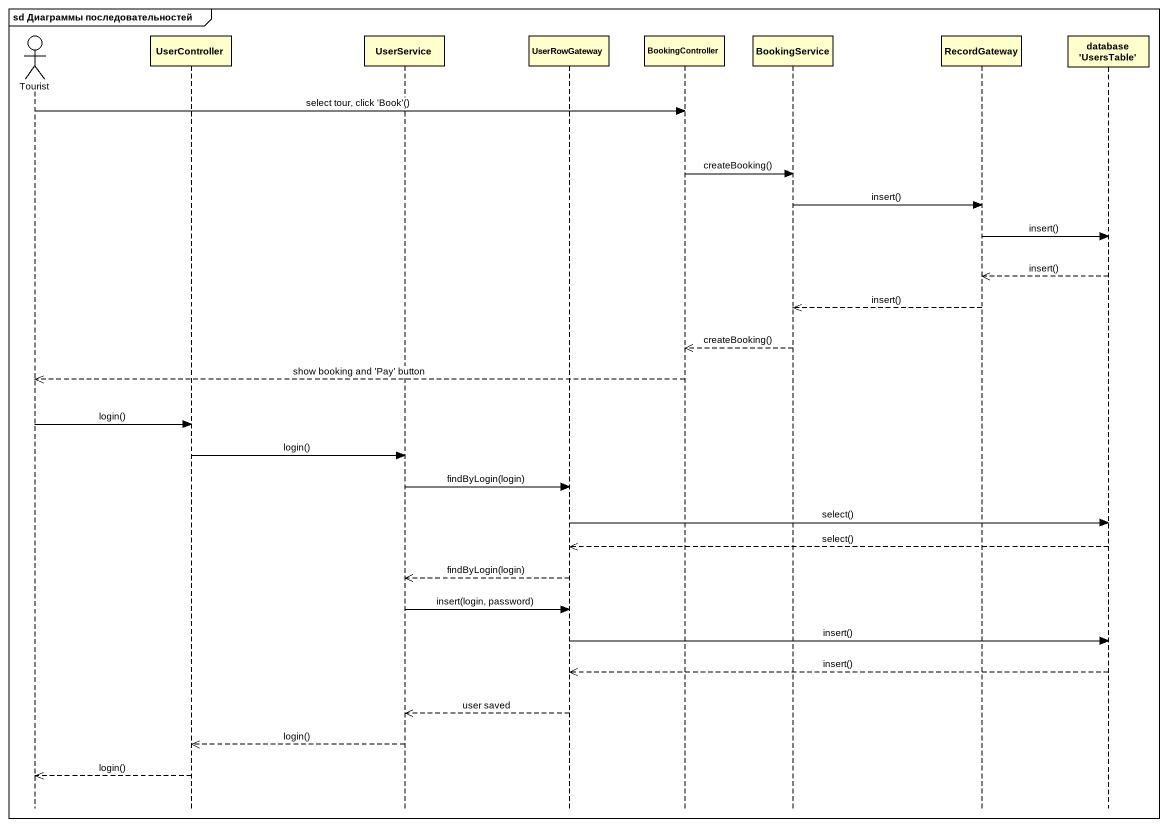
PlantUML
@startuml
mainframe sd Диаграммы последовательностей
hide footbox
actor Tourist
participant UserController
participant UserService
participant UserRowGateway
participant BookingController
participant BookingService
participant RecordGateway
participant "database 'UsersTable'" as database_UsersTable

Tourist -> BookingController : select tour, click 'Book'()
BookingController -> BookingService : createBooking()
BookingService -> RecordGateway : insert()
RecordGateway -> database_UsersTable : insert()
database_UsersTable -->> RecordGateway : insert()
RecordGateway -->> BookingService : insert()
BookingService -->> BookingController : createBooking()
BookingController -->> Tourist : show booking and 'Pay' button
Tourist -> UserController : login()
UserController -> UserService : login()
UserService -> UserRowGateway : findByLogin(login)
UserRowGateway -> database_UsersTable : select()
database_UsersTable -->> UserRowGateway : select()
UserRowGateway -->> UserService : findByLogin(login)
UserService -> UserRowGateway : insert(login, password)
UserRowGateway -> database_UsersTable : insert()
database_UsersTable -->> UserRowGateway : insert()
UserRowGateway -->> UserService : user saved
UserService -->> UserController : login()
UserController -->> Tourist : login()
@enduml
